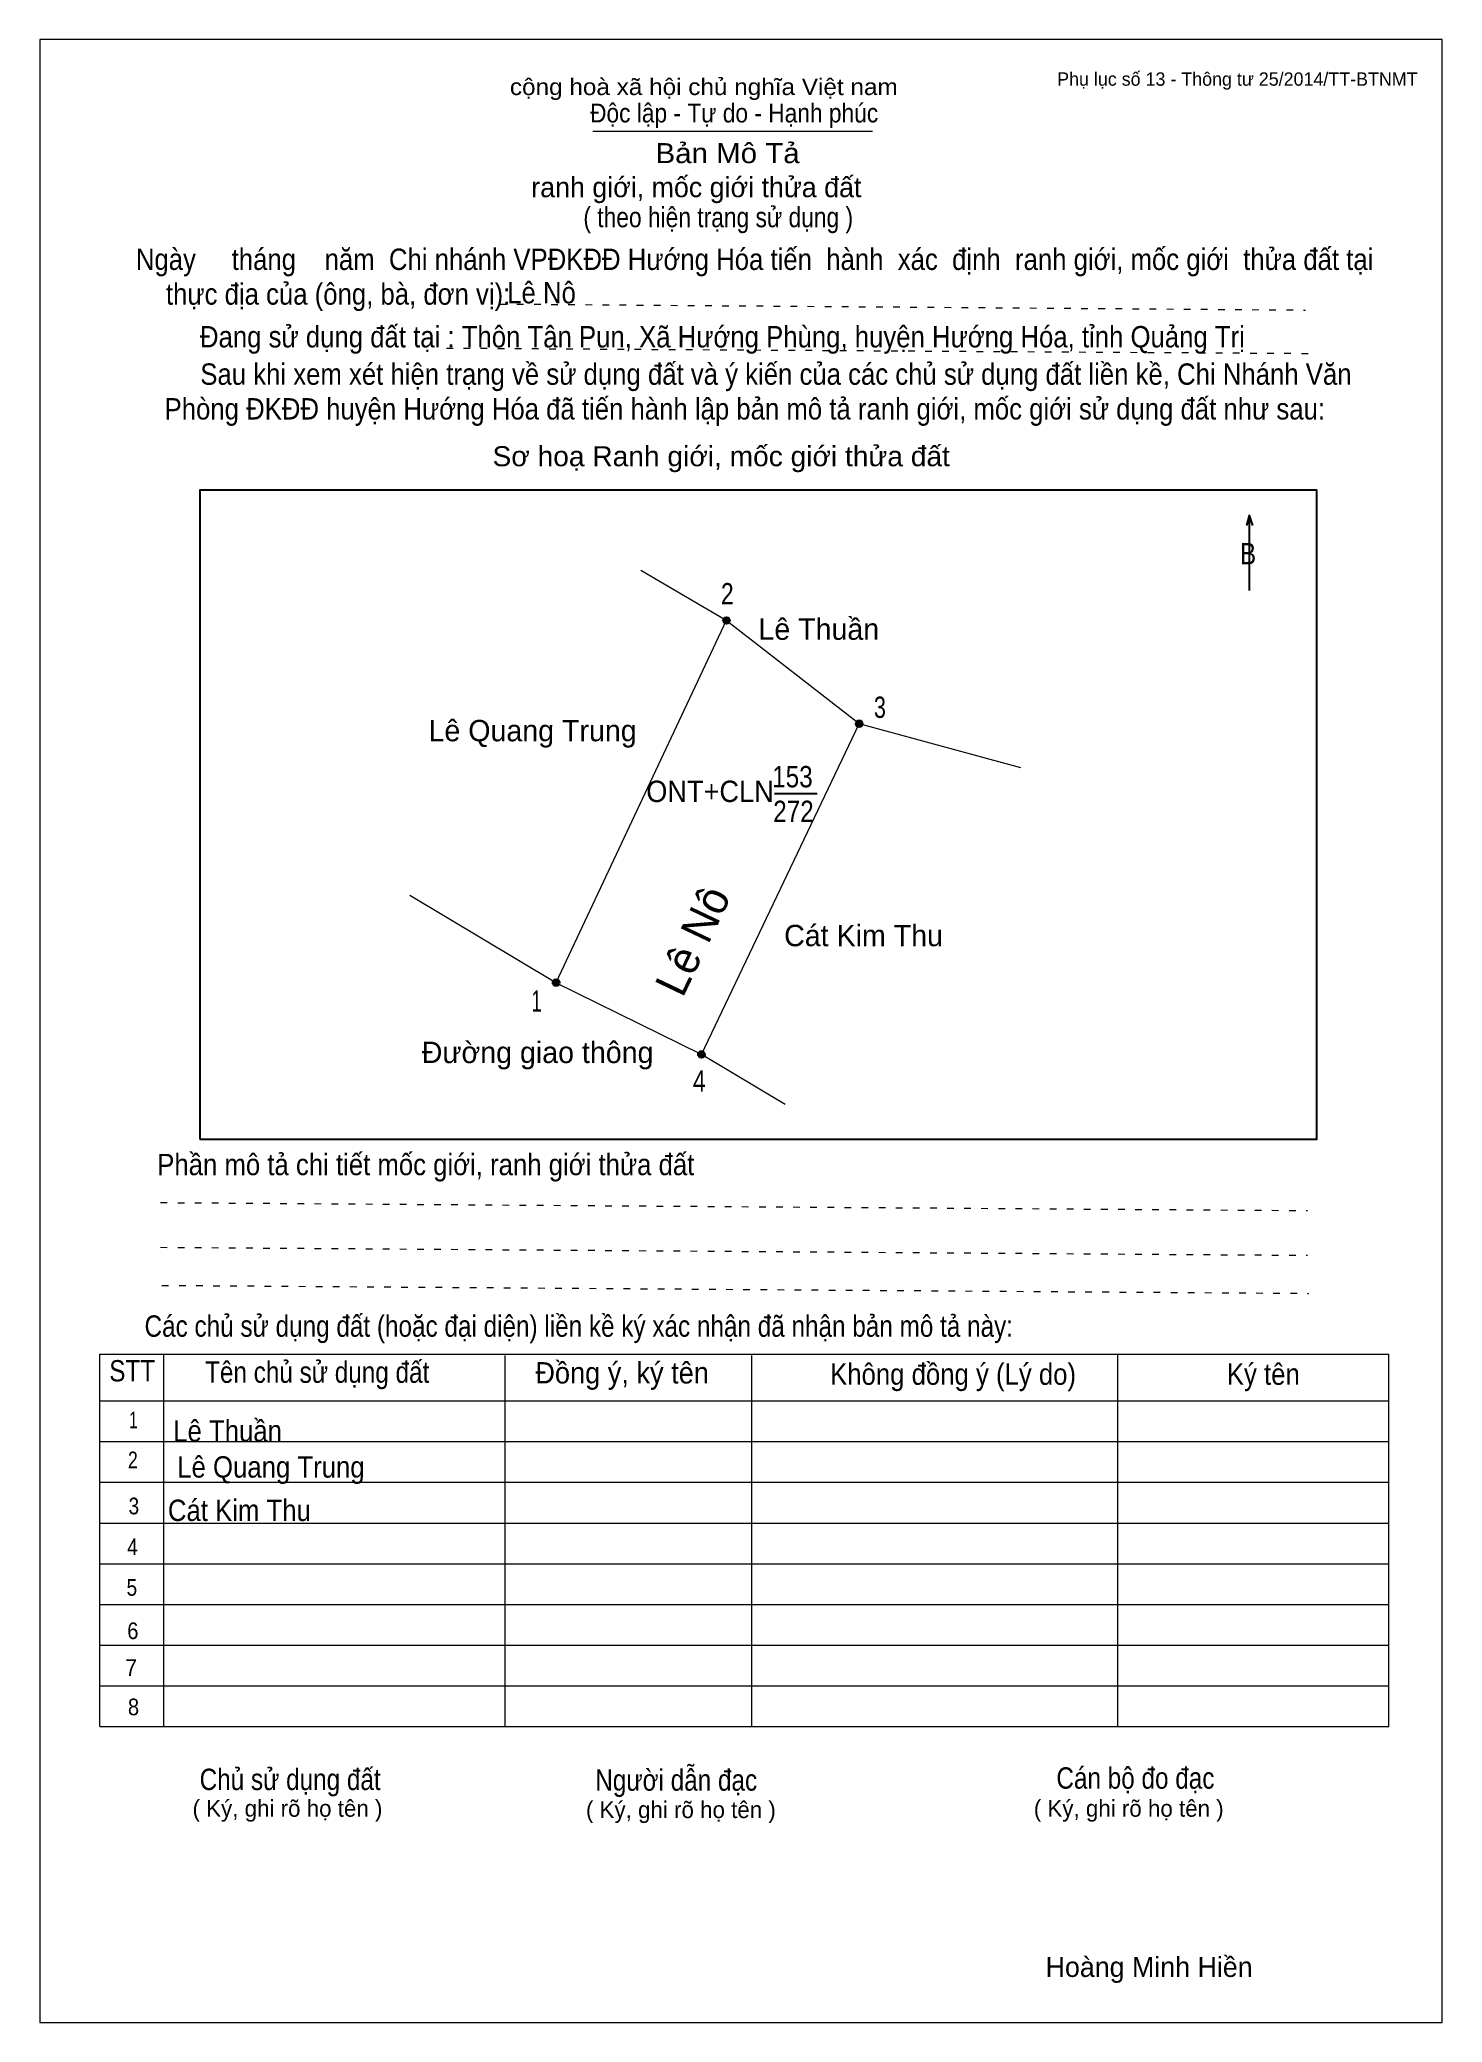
# Model space of a CAD drawing. Header units: centimetres. Extents: x 0 to 21, y 0 to 29.7.
import ezdxf
from ezdxf.enums import TextEntityAlignment as Align

# ---------------------------------------------------------------- set-up
doc = ezdxf.new("R2010")
doc.units = ezdxf.units.CM
doc.header["$LTSCALE"] = 0.13
doc.linetypes.add('DOTTED', pattern=[1.5, 0.3, -1.2])
for name, color, linetype, lineweight in [('1', 7, 'Continuous', 13), ('32', 7, 'Continuous', 25), ('33', 7, 'Continuous', 25), ('6', 7, 'Continuous', 13), ('62', 7, 'Continuous', 13)]:
    doc.layers.add(name, color=color, linetype=linetype, lineweight=lineweight)
for name, color, linetype in [('2', 7, 'Continuous'), ('34', 7, 'Continuous'), ('63', 7, 'Continuous')]:
    doc.layers.add(name, color=color, linetype=linetype)

msp = doc.modelspace()

# ---------------------------------------------------------------- hatches: boundary and pattern name
at = {"layer": '32'}
for points in [[(10.3316, 21, 1), (10.2316, 21, 1)], [(12.3189, 19.4534, 1), (12.2189, 19.4534, 1)], [(7.7811, 15.5742, 1), (7.6811, 15.5742, 1)], [(9.9569, 14.5, 1), (9.8569, 14.5, 1)]]:
    msp.add_hatch(color=256, dxfattribs=at).paths.add_polyline_path(points)

# ---------------------------------------------------------------- linework, layer by layer
at = {"layer": '1'}
msp.add_lwpolyline([(21, 0), (21, 29.7), (0, 29.7), (0, 0)], close=True, dxfattribs=at)
at = {"layer": '32'}
for centre in [(10.2816, 21), (12.2689, 19.4534), (7.7311, 15.5742), (9.9069, 14.5)]:
    msp.add_circle(centre, 0.05, dxfattribs=at)
at = {"layer": '33'}
msp.add_line((11, 18.41), (11.64, 18.41), dxfattribs=at)
at = {"layer": '6'}
for p, q in [((10.28, 21), (7.73, 15.57)), ((9.91, 14.5), (12.27, 19.45)), ((7.73, 15.57), (5.54, 16.88)), ((9.91, 14.5), (7.73, 15.57)), ((11.16, 13.75), (9.91, 14.5))]:
    msp.add_line(p, q, dxfattribs=at)
msp.add_lwpolyline([(14.69, 18.79), (12.27, 19.45), (10.28, 21), (9, 21.75)], dxfattribs=at)
at = {"layer": '62'}
for p, q in [((8.28, 28.33), (12.47, 28.33)), ((0.9, 10.01), (20.2, 10.01)), ((0.9, 4.43), (0.9, 10.01)), ((1.86, 4.43), (1.86, 10.01)), ((6.97, 4.43), (6.97, 9.99)), ((10.66, 4.43), (10.66, 9.99)), ((16.14, 4.43), (16.14, 10.01)), ((20.2, 4.43), (20.2, 10.01)), ((0.9, 9.31), (20.2, 9.31)), ((0.9, 8.7), (20.2, 8.7)), ((0.9, 8.09), (20.2, 8.09)), ((0.9, 7.48), (20.2, 7.48)), ((0.9, 6.87), (20.2, 6.87)), ((0.9, 6.26), (20.2, 6.26)), ((0.9, 5.65), (20.2, 5.65)), ((0.9, 5.04), (20.2, 5.04)), ((0.9, 4.43), (20.2, 4.43))]:
    msp.add_line(p, q, dxfattribs=at)
at = {"layer": '62', "linetype": 'DOTTED'}
for p, q in [((6.89, 25.74), (18.95, 25.65)), ((6.09, 25.08), (19.04, 25)), ((1.81, 12.28), (18.98, 12.16)), ((1.81, 11.61), (18.98, 11.49)), ((1.83, 11.04), (19, 10.92))]:
    msp.add_line(p, q, dxfattribs=at)
at = {"layer": '62', "lineweight": 25}
for p, q in [((18.11, 22.58), (18.11, 21.45)), ((18.11, 22.57), (18.07, 22.42)), ((18.11, 22.57), (18.16, 22.42))]:
    msp.add_line(p, q, dxfattribs=at)
msp.add_lwpolyline([(2.4, 13.23), (19.12, 13.23), (19.12, 22.95), (2.4, 22.95)], close=True, dxfattribs=at)

# ---------------------------------------------------------------- texts
at = {"layer": '2'}
msp.add_text('Lê Nô', height=0.4769, rotation=64.507, dxfattribs=at).set_placement((9.9926, 16.1024), align=Align.CENTER)
at = {"layer": '32'}
for s, width, p in [('2', 0.8, (10.295, 21.24)), ('3', 0.75, (12.58, 19.54)), ('1', 0.65, (7.44, 15.14)), ('4', 0.8, (9.875, 13.94))]:
    msp.add_text(s, height=0.32, dxfattribs=dict(at, width=width)).set_placement(p, align=Align.CENTER)
at = {"layer": '33'}
for s, p in [('Lê Thuần', (11.665, 20.71)), ('Lê Quang Trung', (7.38, 19.19)), ('Cát Kim Thu', (12.335, 16.12)), ('Đường giao thông', (7.455, 14.37))]:
    msp.add_text(s, height=0.32, dxfattribs=at).set_placement(p, align=Align.CENTER)
at = {"layer": '33', "width": 0.85}
for s, p in [('153', (11.27, 18.5)), ('272', (11.285, 17.98))]:
    msp.add_text(s, height=0.32, dxfattribs=at).set_placement(p, align=Align.CENTER)
at = {"layer": '33', "width": 0.95}
msp.add_text('ONT+CLN', height=0.32, dxfattribs=at).set_placement((10.99, 18.28), align=Align.RIGHT)
at = {"layer": '34', "width": 0.9}
for s, p in [('Lê Nô', (7, 25.75)), ('Lê Thuần', (2, 8.7)), ('Lê Quang Trung', (2.06, 8.16)), ('Cát Kim Thu', (1.92, 7.51))]:
    msp.add_text(s, height=0.32, dxfattribs=at).set_placement(p)
at = {"layer": '62'}
for s, height, width, p in [('cộng hoà xã hội chủ nghĩa Việt nam', 0.2474, 1.1, (7.04, 28.87)), ('Độc lập - Tự do - Hạnh phúc', 0.2828, 0.9, (8.24, 28.46)), ('Bản Mô Tả', 0.3, 1.1, (9.22, 27.85)), ('( theo hiện trạng sử dụng )', 0.3, 0.85, (8.14, 26.89)), ('Ngày     tháng    năm  Chi nhánh VPĐKĐĐ Hướng Hóa tiến  hành  xác  định  ranh giới, mốc giới  thửa đất tại ', 0.32, 0.9, (1.44, 26.25)), ('thực địa của (ông, bà, đơn vị): ', 0.32, 0.9, (1.89, 25.73)), ('Đang sử dụng đất tại : Thôn Tân Pun, Xã Hướng Phùng, huyện Hướng Hóa, tỉnh Quảng Trị', 0.32, 0.9, (2.4, 25.09)), ('     Sau khi xem xét hiện trạng về sử dụng đất và ý kiến của các chủ sử dụng đất liền kề, Chi Nhánh Văn ', 0.32, 0.9, (1.87, 24.53)), ('Phòng ĐKĐĐ huyện Hướng Hóa đã tiến hành lập bản mô tả ranh giới, mốc giới sử dụng đất như sau:', 0.32, 0.9, (1.87, 24.01)), ('Sơ hoạ Ranh giới, mốc giới thửa đất', 0.3, 1.05, (6.78, 23.31)), ('B', 0.32, 0.85, (17.97, 21.84)), ('Phần mô tả chi tiết mốc giới, ranh giới thửa đất ', 0.32, 0.9, (1.76, 12.69)), ('Các chủ sử dụng đất (hoặc đại diện) liền kề ký xác nhận đã nhận bản mô tả này:', 0.32, 0.85, (1.57, 10.27))]:
    msp.add_text(s, height=height, dxfattribs=dict(at, width=width)).set_placement(p)
msp.add_text('ranh giới, mốc giới thửa đất', height=0.3, dxfattribs=at).set_placement((7.36, 27.34))
for s, height, width, p in [('STT', 0.32, 0.85, (1.385, 9.6)), ('Tên chủ sử dụng đất', 0.32, 0.85, (4.155, 9.58)), ('Đồng ý, ký tên', 0.32, 0.95, (8.72, 9.57)), ('Không đồng ý (Lý do)', 0.32, 0.9, (13.675, 9.55)), ('Ký tên', 0.32, 0.9, (18.32, 9.55)), ('1', 0.25, 0.7, (1.405, 8.9)), ('2', 0.25, 0.8, (1.395, 8.3)), ('3', 0.25, 0.85, (1.41, 7.61)), ('4', 0.25, 0.85, (1.39, 7)), ('5', 0.25, 0.85, (1.38, 6.39)), ('6', 0.25, 0.9, (1.395, 5.74)), ('7', 0.25, 0.95, (1.37, 5.19)), ('8', 0.25, 0.9, (1.405, 4.6)), ('Người dẫn đạc', 0.32, 0.85, (9.53, 3.47)), ('Chủ sử dụng đất', 0.32, 0.85, (3.75, 3.48)), ('Cán bộ đo đạc', 0.32, 0.85, (16.405, 3.5))]:
    msp.add_text(s, height=height, dxfattribs=dict(at, width=width)).set_placement(p, align=Align.CENTER)
for p in [(3.71, 3.08), (9.6, 3.06), (16.305, 3.08)]:
    msp.add_text('( Ký, ghi rõ họ tên )', height=0.25, dxfattribs=at).set_placement(p, align=Align.CENTER)
at = {"layer": '63'}
msp.add_text('Phụ lục số 13 - Thông tư 25/2014/TT-BTNMT', height=0.2, dxfattribs=at).set_placement((20.63, 29.01), align=Align.RIGHT)
msp.add_text('Hoàng Minh Hiền', height=0.3, dxfattribs=at).set_placement((16.61, 0.68), align=Align.CENTER)

doc.saveas('drawing.dxf')
